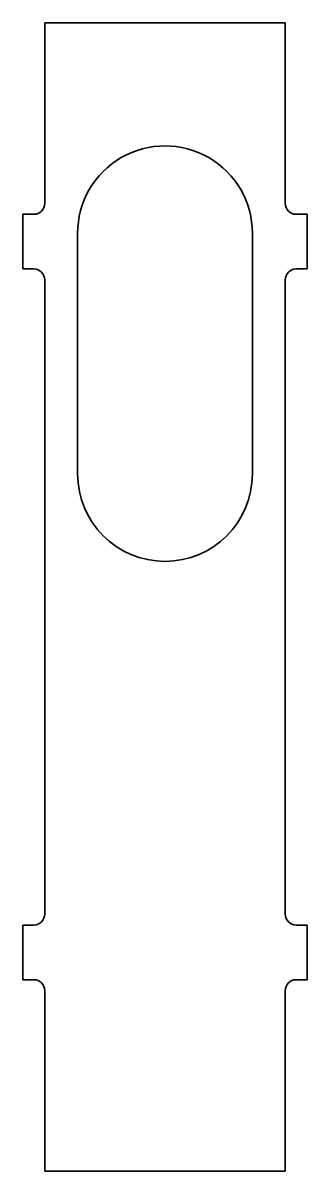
# Model space of a CAD drawing. Extents: x 94 to 120, y 134 to 239.
import ezdxf

# ---------------------------------------------------------------- set-up
doc = ezdxf.new("R2010")
doc.units = 0

msp = doc.modelspace()

# ---------------------------------------------------------------- linework, layer by layer
at = {"color": 7, "lineweight": 35}
for p, q in [((96.207695, 222.341736), (96.207695, 238.841736)), ((96.207695, 238.841736), (118.207695, 238.841736)), ((118.207695, 222.341736), (118.207695, 238.841736)), ((95.207695, 221.341736), (94.207695, 221.341736)), ((94.207695, 221.341736), (94.207695, 216.341736)), ((119.207695, 221.341736), (120.207695, 221.341736)), ((120.207695, 221.341736), (120.207695, 216.341736)), ((99.207695, 219.60173), (99.207695, 197.60173)), ((115.207695, 219.60173), (115.207695, 197.60173)), ((94.207695, 216.341736), (95.207695, 216.341736)), ((120.207695, 216.341736), (119.207695, 216.341736)), ((96.207695, 157.341736), (96.207695, 215.341736)), ((118.207695, 157.341736), (118.207695, 215.341736)), ((95.207695, 156.341736), (94.207695, 156.341736)), ((94.207695, 156.341736), (94.207695, 151.341736)), ((120.207695, 156.341736), (119.207695, 156.341736)), ((120.207695, 151.341736), (120.207695, 156.341736)), ((94.207695, 151.341736), (95.207695, 151.341736)), ((119.207695, 151.341736), (120.207695, 151.341736)), ((96.207695, 150.341736), (96.207695, 133.841736)), ((118.207695, 150.341736), (118.207695, 133.841736)), ((118.207695, 133.841736), (96.207695, 133.841736))]:
    msp.add_line(p, q, dxfattribs=at)
for centre, radius, start, end in [((107.207695, 219.60173), 8, 0, 180.000005), ((95.207695, 222.341736), 1, 269.999997, 360), ((119.207695, 222.341736), 1, 180.000005, 269.999997), ((95.207695, 215.341736), 1, 0, 90.000003), ((119.207695, 215.341736), 1, 90.000003, 180.000005), ((107.207695, 197.60173), 8, 180.000005, 360), ((95.207695, 157.341736), 1, 269.999997, 360), ((119.207695, 157.341736), 1, 180.000005, 269.999997), ((95.207695, 150.341736), 1, 360, 90.000003), ((119.207695, 150.341736), 1, 90.000003, 180.000005)]:
    msp.add_arc(centre, radius, start, end, dxfattribs=at)

doc.saveas('drawing.dxf')
